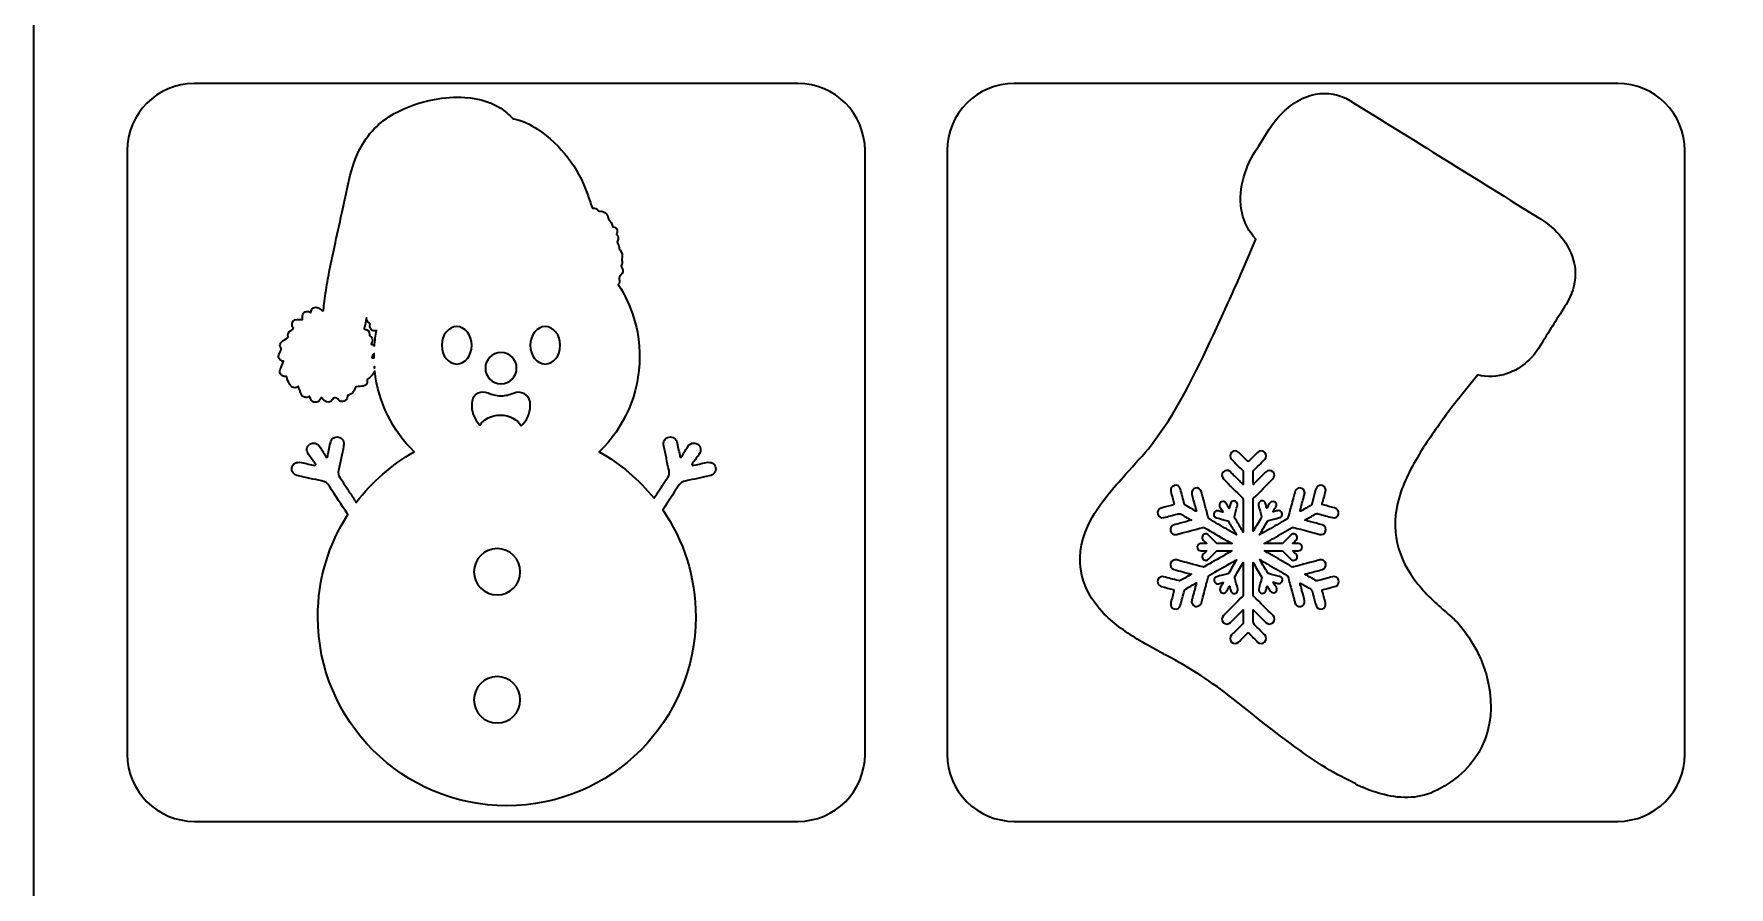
# Model space of a CAD drawing. Extents: x 28 to 2005, y -1071 to -24.
# Drawn here: x 28 to 538, y -814 to -557 of the extents above; entities that cross this region are included whole.
import ezdxf

# ---------------------------------------------------------------- set-up
doc = ezdxf.new("R2010")
doc.units = 0
doc.header["$MEASUREMENT"] = 0
doc.layers.add('Layer 1', color=7, linetype='Continuous', lineweight=0)

msp = doc.modelspace()

# ---------------------------------------------------------------- linework, layer by layer
at = {"layer": 'Layer 1', "color": 240, "lineweight": 35, "true_color": 0xed2224}
for points, knots in [([(748.75, -24.22), (748.75, -24.22), (79.21, -24.22), (79.21, -24.22), (50.86, -24.22), (27.87, -47.21), (27.87, -75.56), (27.87, -75.56), (27.87, -1046.07), (27.87, -1046.07), (27.87, -1059.71), (38.94, -1070.78), (52.58, -1070.78), (52.58, -1070.78), (775.38, -1070.78), (775.38, -1070.78), (789.03, -1070.78), (800.09, -1059.71), (800.09, -1046.07), (800.09, -1046.07), (800.09, -75.56), (800.09, -75.56), (800.09, -47.21), (777.1, -24.22), (748.75, -24.22)], [0, 0, 0, 0, 1, 1, 1, 2, 2, 2, 3, 3, 3, 4, 4, 4, 5, 5, 5, 6, 6, 6, 7, 7, 7, 8, 8, 8, 8]), ([(278.17, -773.85), (278.17, -785.02), (269.12, -794.07), (257.95, -794.07), (257.95, -794.07), (76.21, -794.07), (76.21, -794.07), (65.04, -794.07), (55.99, -785.02), (55.99, -773.85), (55.99, -773.85), (55.99, -592.11), (55.99, -592.11), (55.99, -580.94), (65.04, -571.89), (76.21, -571.89), (76.21, -571.89), (257.95, -571.89), (257.95, -571.89), (269.12, -571.89), (278.17, -580.94), (278.17, -592.11), (278.17, -592.11), (278.17, -773.85), (278.17, -773.85)], [0, 0, 0, 0, 1, 1, 1, 2, 2, 2, 3, 3, 3, 4, 4, 4, 5, 5, 5, 6, 6, 6, 7, 7, 7, 8, 8, 8, 8]), ([(233.18, -687.56), (232.94, -686.3), (231.86, -685.72), (230.33, -686.03), (228.97, -686.32), (227.61, -686.6), (226.25, -686.89), (226.16, -686.79), (226.07, -686.7), (225.98, -686.6), (226.71, -685.59), (227.47, -684.6), (228.16, -683.57), (228.97, -682.36), (228.79, -681.2), (227.77, -680.51), (226.71, -679.81), (225.54, -680.11), (224.72, -681.35), (224.04, -682.37), (223.42, -683.43), (222.78, -684.47), (222.68, -684.44), (222.58, -684.42), (222.48, -684.39), (222.19, -682.99), (221.91, -681.59), (221.6, -680.2), (221.29, -678.79), (220.36, -678.1), (219.14, -678.34), (217.87, -678.6), (217.29, -679.61), (217.59, -681.08), (218.09, -683.52), (218.58, -685.97), (219.14, -688.4), (219.32, -689.19), (219.24, -689.81), (218.77, -690.49), (217.71, -692), (216.73, -693.56), (215.72, -695.11), (215.36, -695.66), (214.99, -696.22), (214.63, -696.78), (210.08, -691.13), (204.49, -686.38), (198.13, -682.81), (205.62, -675.54), (210.28, -665.37), (210.28, -654.11), (210.28, -646.1), (207.92, -638.64), (203.87, -632.39), (204.22, -632.01), (204.34, -631.45), (204.16, -630.81), (204.08, -630.5), (204.33, -629.75), (204.58, -629.56), (205.31, -628.99), (205.46, -628.15), (204.96, -627.38), (204.73, -627.02), (204.7, -626.69), (204.89, -626.31), (205.07, -625.96), (205.09, -625.57), (204.94, -625.2), (204.88, -625.03), (204.9, -624.88), (204.95, -624.73), (205.23, -623.67), (205, -622.73), (204.29, -621.9), (204.2, -621.79), (204.13, -621.71), (204.14, -621.56), (204.18, -620.97), (203.99, -620.46), (203.65, -619.99), (203.48, -619.76), (203.49, -619.57), (203.63, -619.32), (203.84, -618.96), (203.96, -618.56), (203.78, -618.14), (203.76, -617.9), (203.67, -617.67), (203.48, -617.53), (203.29, -617.38), (203.34, -617.24), (203.41, -617.08), (203.52, -616.83), (203.59, -616.57), (203.5, -616.29), (203.55, -615.91), (203.4, -615.62), (203.1, -615.4), (202.91, -615.16), (202.65, -615.08), (202.37, -615.03), (202.26, -615.01), (202.12, -615.02), (202.08, -614.83), (201.94, -614.08), (201.56, -613.44), (201.03, -612.89), (200.94, -612.8), (200.9, -612.71), (200.88, -612.59), (200.64, -611), (199.76, -610.25), (198.17, -610.28), (197.99, -610.29), (197.89, -610.26), (197.78, -610.1), (197.41, -609.58), (196.92, -609.3), (196.27, -609.44), (196.04, -609.49), (196.04, -609.36), (195.99, -609.22), (195.53, -607.89), (195.05, -606.57), (194.59, -605.24), (191.71, -597.05), (186.71, -590.49), (179.51, -585.62), (177.34, -584.15), (174.99, -583.03), (172.39, -582.5), (172.16, -582.46), (171.97, -582.35), (171.8, -582.16), (171.2, -581.48), (170.53, -580.85), (169.81, -580.29), (166.25, -577.53), (162.11, -576.4), (157.7, -576.08), (154.6, -575.86), (151.53, -576.11), (148.48, -576.68), (144.24, -577.48), (140.2, -578.88), (136.41, -580.96), (131.8, -583.48), (128.31, -587.08), (125.96, -591.78), (124.31, -595.08), (123.27, -598.58), (122.48, -602.16), (121.93, -604.64), (121.45, -607.15), (120.91, -609.63), (120.18, -613.03), (119.42, -616.41), (118.67, -619.8), (117.86, -623.46), (117.08, -627.13), (116.42, -630.82), (116.03, -633.03), (115.67, -635.25), (115.4, -637.47), (115.29, -638.36), (115.17, -639.25), (115.08, -640.14), (115.04, -640.46), (114.94, -640.42), (114.73, -640.28), (114.31, -639.99), (113.89, -639.69), (113.45, -639.43), (112.56, -638.93), (111.44, -639.53), (111.34, -640.54), (111.33, -640.65), (111.33, -640.75), (111.32, -640.89), (111.2, -640.83), (111.12, -640.79), (111.04, -640.75), (109.99, -640.17), (108.99, -640.63), (108.73, -641.8), (108.66, -642.11), (108.75, -642.39), (108.78, -642.68), (108.8, -642.89), (108.76, -643), (108.51, -642.98), (108.07, -642.94), (107.62, -642.95), (107.18, -642.94), (106.09, -642.91), (105.37, -643.88), (105.65, -644.93), (105.73, -645.22), (106.16, -645.39), (105.96, -645.7), (105.79, -645.93), (105.47, -646.07), (105.22, -646.25), (105.19, -646.27), (105.15, -646.3), (105.12, -646.33), (104.54, -646.8), (104.2, -647.37), (104.4, -648.13), (104.45, -648.33), (104.31, -648.36), (104.22, -648.43), (103.67, -648.85), (103.11, -649.26), (102.56, -649.68), (102.04, -650.08), (101.76, -650.7), (102.09, -651.22), (102.52, -651.89), (102.26, -652.34), (101.91, -652.85), (101.86, -652.93), (101.83, -653.01), (101.79, -653.09), (101.21, -654.33), (101.68, -655.26), (103.04, -655.49), (102.71, -656.34), (102.38, -657.19), (102.06, -658.03), (101.64, -659.17), (102.53, -660.27), (103.72, -660.07), (103.91, -660.03), (103.97, -660.03), (104.02, -660.26), (104.18, -661.06), (104.49, -661.8), (104.91, -662.5), (105.21, -662.98), (105.6, -663.34), (106.17, -663.46), (106.66, -663.56), (107.08, -663.36), (107.46, -663.03), (107.79, -663.87), (108.11, -664.69), (108.44, -665.5), (108.68, -666.11), (109.14, -666.4), (109.8, -666.41), (110.21, -666.42), (110.56, -666.29), (110.89, -666.05), (111.04, -666.35), (111.18, -666.62), (111.3, -666.91), (111.53, -667.5), (111.97, -667.85), (112.6, -667.87), (113.2, -667.89), (113.71, -667.64), (114.03, -667.09), (114.16, -666.87), (114.31, -666.66), (114.46, -666.43), (114.77, -666.76), (115.04, -667.06), (115.33, -667.36), (116.09, -668.17), (117.28, -668), (117.78, -667.01), (118.06, -666.45), (118.62, -666.31), (119.15, -666.66), (119.33, -666.78), (119.46, -666.93), (119.58, -667.1), (119.99, -667.61), (120.65, -667.79), (121.29, -667.58), (121.93, -667.35), (122.31, -666.86), (122.28, -666.18), (122.27, -665.86), (122.39, -665.77), (122.67, -665.69), (123.72, -665.36), (124.39, -664.65), (124.6, -663.56), (124.65, -663.31), (124.74, -663.23), (124.99, -663.21), (125.66, -663.16), (126.34, -663.09), (127, -662.99), (127.88, -662.85), (128.36, -662.17), (128.19, -661.3), (128.14, -661.06), (128.23, -661), (128.38, -660.9), (129.15, -660.41), (129.78, -659.78), (130.28, -659.02), (130.4, -658.85), (130.49, -658.66), (130.53, -658.48), (131.57, -667.99), (135.94, -676.49), (142.44, -682.81), (135.62, -686.64), (129.67, -691.84), (124.96, -698.04), (124.31, -697.06), (123.67, -696.09), (123.03, -695.11), (122.02, -693.56), (121.05, -692), (119.99, -690.49), (119.52, -689.81), (119.44, -689.19), (119.62, -688.4), (120.18, -685.97), (120.66, -683.52), (121.16, -681.08), (121.46, -679.61), (120.88, -678.6), (119.61, -678.34), (118.4, -678.1), (117.46, -678.79), (117.15, -680.2), (116.85, -681.59), (116.57, -682.99), (116.27, -684.39), (116.17, -684.42), (116.08, -684.44), (115.98, -684.47), (115.33, -683.43), (114.71, -682.37), (114.04, -681.35), (113.22, -680.11), (112.04, -679.81), (110.99, -680.51), (109.97, -681.2), (109.79, -682.36), (110.59, -683.57), (111.28, -684.6), (112.04, -685.59), (112.77, -686.6), (112.68, -686.7), (112.59, -686.79), (112.5, -686.89), (111.14, -686.6), (109.79, -686.32), (108.43, -686.03), (106.9, -685.72), (105.81, -686.3), (105.58, -687.56), (105.34, -688.78), (106.09, -689.74), (107.55, -690.05), (109.86, -690.55), (112.15, -691.08), (114.48, -691.48), (115.59, -691.67), (116.26, -692.19), (116.86, -693.12), (118.69, -695.98), (120.55, -698.83), (122.41, -701.68), (116.69, -710.55), (113.38, -721.11), (113.38, -732.45), (113.38, -763.88), (138.86, -789.36), (170.29, -789.36), (201.72, -789.36), (227.2, -763.88), (227.2, -732.45), (227.2, -720.52), (223.53, -709.45), (217.25, -700.3), (218.81, -697.91), (220.36, -695.52), (221.9, -693.12), (222.5, -692.19), (223.17, -691.67), (224.28, -691.48), (226.6, -691.08), (228.9, -690.55), (231.2, -690.05), (232.66, -689.74), (233.41, -688.78), (233.18, -687.56)], [0, 0, 0, 0, 1, 1, 1, 2, 2, 2, 3, 3, 3, 4, 4, 4, 5, 5, 5, 6, 6, 6, 7, 7, 7, 8, 8, 8, 9, 9, 9, 10, 10, 10, 11, 11, 11, 12, 12, 12, 13, 13, 13, 14, 14, 14, 15, 15, 15, 16, 16, 16, 17, 17, 17, 18, 18, 18, 19, 19, 19, 20, 20, 20, 21, 21, 21, 22, 22, 22, 23, 23, 23, 24, 24, 24, 25, 25, 25, 26, 26, 26, 27, 27, 27, 28, 28, 28, 29, 29, 29, 30, 30, 30, 31, 31, 31, 32, 32, 32, 33, 33, 33, 34, 34, 34, 35, 35, 35, 36, 36, 36, 37, 37, 37, 38, 38, 38, 39, 39, 39, 40, 40, 40, 41, 41, 41, 42, 42, 42, 43, 43, 43, 44, 44, 44, 45, 45, 45, 46, 46, 46, 47, 47, 47, 48, 48, 48, 49, 49, 49, 50, 50, 50, 51, 51, 51, 52, 52, 52, 53, 53, 53, 54, 54, 54, 55, 55, 55, 56, 56, 56, 57, 57, 57, 58, 58, 58, 59, 59, 59, 60, 60, 60, 61, 61, 61, 62, 62, 62, 63, 63, 63, 64, 64, 64, 65, 65, 65, 66, 66, 66, 67, 67, 67, 68, 68, 68, 69, 69, 69, 70, 70, 70, 71, 71, 71, 72, 72, 72, 73, 73, 73, 74, 74, 74, 75, 75, 75, 76, 76, 76, 77, 77, 77, 78, 78, 78, 79, 79, 79, 80, 80, 80, 81, 81, 81, 82, 82, 82, 83, 83, 83, 84, 84, 84, 85, 85, 85, 86, 86, 86, 87, 87, 87, 88, 88, 88, 89, 89, 89, 90, 90, 90, 91, 91, 91, 92, 92, 92, 93, 93, 93, 94, 94, 94, 95, 95, 95, 96, 96, 96, 97, 97, 97, 98, 98, 98, 99, 99, 99, 100, 100, 100, 101, 101, 101, 102, 102, 102, 103, 103, 103, 104, 104, 104, 105, 105, 105, 106, 106, 106, 107, 107, 107, 108, 108, 108, 109, 109, 109, 110, 110, 110, 111, 111, 111, 112, 112, 112, 113, 113, 113, 114, 114, 114, 115, 115, 115, 116, 116, 116, 117, 117, 117, 118, 118, 118, 119, 119, 119, 120, 120, 120, 121, 121, 121, 122, 122, 122, 123, 123, 123, 124, 124, 124, 125, 125, 125, 126, 126, 126, 127, 127, 127, 128, 128, 128, 129, 129, 129, 130, 130, 130, 131, 131, 131, 132, 132, 132, 132]), ([(525.07, -773.85), (525.07, -785.02), (516.02, -794.07), (504.85, -794.07), (504.85, -794.07), (323.11, -794.07), (323.11, -794.07), (311.94, -794.07), (302.89, -785.02), (302.89, -773.85), (302.89, -773.85), (302.89, -592.11), (302.89, -592.11), (302.89, -580.94), (311.94, -571.89), (323.11, -571.89), (323.11, -571.89), (504.85, -571.89), (504.85, -571.89), (516.02, -571.89), (525.07, -580.94), (525.07, -592.11), (525.07, -592.11), (525.07, -773.85), (525.07, -773.85)], [0, 0, 0, 0, 1, 1, 1, 2, 2, 2, 3, 3, 3, 4, 4, 4, 5, 5, 5, 6, 6, 6, 7, 7, 7, 8, 8, 8, 8]), ([(491.77, -626.12), (490.35, -620.02), (486.51, -615.74), (481.36, -612.53), (462.3, -600.65), (443.22, -588.81), (424.13, -576.98), (420.98, -575.02), (417.5, -574.45), (413.85, -575.13), (409.28, -575.97), (405.78, -578.63), (402.7, -581.95), (399.88, -584.99), (398.09, -588.73), (395.8, -592.14), (393.93, -594.92), (392.78, -597.98), (391.97, -601.17), (390.24, -607.97), (391.7, -614.14), (395.86, -618.77), (395.86, -618.77), (393.77, -623.76), (393.77, -623.76), (391.61, -628.69), (389.45, -633.74), (387.15, -638.72), (381.7, -650.51), (376.46, -662.42), (369.56, -673.47), (369.56, -673.47), (364.45, -680.73), (364.45, -680.73), (361.98, -683.73), (359.34, -686.58), (356.74, -689.47), (352.85, -693.8), (348.99, -698.15), (346.18, -703.3), (340.76, -713.26), (342.24, -723.58), (350.23, -731.64), (353.38, -734.82), (357.04, -737.32), (360.85, -739.62), (360.96, -739.69), (361.05, -739.75), (361.15, -739.81), (361.15, -739.81), (361.15, -739.81), (361.15, -739.81), (361.15, -739.81), (361.17, -739.81), (361.17, -739.81), (361.97, -740.3), (362.6, -740.67), (363.11, -740.9), (363.11, -740.9), (367.24, -743.2), (367.24, -743.2), (367.81, -743.51), (368.28, -743.78), (368.77, -744.03), (376.01, -747.75), (382.75, -752.23), (389.14, -757.27), (396.68, -763.21), (404.12, -769.28), (412.04, -774.72), (415.2, -776.89), (418.43, -778.96), (421.89, -780.71), (421.89, -780.71), (421.95, -780.75), (421.95, -780.75), (421.95, -780.75), (425.94, -782.78), (425.94, -782.78), (426.07, -782.96), (426.27, -783.11), (426.59, -783.25), (427.03, -783.43), (427.46, -783.6), (427.89, -783.78), (427.89, -783.78), (427.93, -783.8), (427.93, -783.8), (430.07, -784.66), (432.23, -785.48), (434.49, -786.02), (439.96, -787.34), (445.33, -787.32), (450.49, -784.65), (463.22, -778.09), (468.84, -766.36), (465.87, -752.32), (465.37, -749.95), (464.65, -747.68), (463.71, -745.46), (463.67, -745.37), (463.65, -745.27), (463.6, -745.18), (463.56, -745.11), (463.53, -745.04), (463.5, -744.97), (462.87, -743.55), (462.14, -742.16), (461.32, -740.8), (459.49, -737.65), (457.78, -735.52), (456.58, -734.23), (456.59, -734.23), (456.61, -734.22), (456.62, -734.21), (456.44, -734.04), (456.27, -733.89), (456.1, -733.74), (455.32, -732.95), (454.85, -732.58), (454.85, -732.58), (454.16, -731.96), (453.5, -731.35), (452.81, -730.77), (449.45, -727.93), (446.31, -724.87), (443.68, -721.32), (437.66, -713.22), (436.26, -704.42), (439.56, -694.87), (441.23, -690.08), (443.68, -685.69), (446.41, -681.43), (449.06, -677.29), (451.95, -673.31), (454.87, -669.37), (454.87, -669.37), (462.7, -659.64), (462.7, -659.64), (465.53, -660.32), (468.47, -660.31), (471.57, -659.24), (476.25, -657.63), (479.56, -654.26), (482, -650.12), (484.34, -646.15), (486.89, -642.31), (489.3, -638.4), (491.03, -635.59), (492.06, -632.56), (492.06, -629.23), (492.03, -628.18), (492.01, -627.15), (491.77, -626.12)], [0, 0, 0, 0, 1, 1, 1, 2, 2, 2, 3, 3, 3, 4, 4, 4, 5, 5, 5, 6, 6, 6, 7, 7, 7, 8, 8, 8, 9, 9, 9, 10, 10, 10, 11, 11, 11, 12, 12, 12, 13, 13, 13, 14, 14, 14, 15, 15, 15, 16, 16, 16, 17, 17, 17, 18, 18, 18, 19, 19, 19, 20, 20, 20, 21, 21, 21, 22, 22, 22, 23, 23, 23, 24, 24, 24, 25, 25, 25, 26, 26, 26, 27, 27, 27, 28, 28, 28, 29, 29, 29, 30, 30, 30, 31, 31, 31, 32, 32, 32, 33, 33, 33, 34, 34, 34, 35, 35, 35, 36, 36, 36, 37, 37, 37, 38, 38, 38, 39, 39, 39, 40, 40, 40, 41, 41, 41, 42, 42, 42, 43, 43, 43, 44, 44, 44, 45, 45, 45, 46, 46, 46, 47, 47, 47, 48, 48, 48, 49, 49, 49, 50, 50, 50, 51, 51, 51, 51]), ([(130.42, -650.93), (130.2, -650.72), (129.89, -650.55), (129.46, -650.42), (129.55, -650.16), (129.64, -649.9), (129.72, -649.63), (129.94, -648.87), (129.77, -648.38), (129.1, -647.93), (128.96, -647.83), (128.92, -647.74), (128.93, -647.58), (128.94, -646.52), (128.52, -646), (127.5, -645.81), (127.36, -645.79), (127.32, -645.75), (127.35, -645.63), (127.59, -644.57), (127.83, -643.51), (128.06, -642.45), (128.04, -643.07), (128.22, -643.6), (128.77, -643.88), (129.14, -644.07), (129.13, -644.27), (129.06, -644.59), (128.91, -645.28), (129.24, -645.94), (129.87, -646.23), (130.27, -646.41), (130.67, -646.38), (131.07, -646.23), (130.77, -647.77), (130.55, -649.34), (130.42, -650.93)], [0, 0, 0, 0, 1, 1, 1, 2, 2, 2, 3, 3, 3, 4, 4, 4, 5, 5, 5, 6, 6, 6, 7, 7, 7, 8, 8, 8, 9, 9, 9, 10, 10, 10, 11, 11, 11, 12, 12, 12, 12]), ([(155.21, -656.36), (152.72, -656.36), (150.7, -653.84), (150.7, -650.72), (150.7, -647.61), (152.72, -645.08), (155.21, -645.08), (157.71, -645.08), (159.73, -647.61), (159.73, -650.72), (159.73, -653.84), (157.71, -656.36), (155.21, -656.36)], [0, 0, 0, 0, 1, 1, 1, 2, 2, 2, 3, 3, 3, 4, 4, 4, 4]), ([(181.87, -656.36), (179.38, -656.36), (177.36, -653.84), (177.36, -650.72), (177.36, -647.61), (179.38, -645.08), (181.87, -645.08), (184.37, -645.08), (186.39, -647.61), (186.39, -650.72), (186.39, -653.84), (184.37, -656.36), (181.87, -656.36)], [0, 0, 0, 0, 1, 1, 1, 2, 2, 2, 3, 3, 3, 4, 4, 4, 4]), ([(130.3, -654.58), (130.17, -654.51), (130.03, -654.46), (129.87, -654.45), (129.62, -654.42), (129.64, -654.31), (129.74, -654.13), (129.94, -653.8), (130.12, -653.47), (130.31, -653.14), (130.3, -653.46), (130.3, -653.78), (130.3, -654.11), (130.3, -654.26), (130.3, -654.42), (130.3, -654.58)], [0, 0, 0, 0, 1, 1, 1, 2, 2, 2, 3, 3, 3, 4, 4, 4, 5, 5, 5, 5]), ([(168.54, -652.87), (171.15, -652.87), (173.26, -654.99), (173.26, -657.59), (173.26, -660.2), (171.15, -662.31), (168.54, -662.31), (165.94, -662.31), (163.83, -660.2), (163.83, -657.59), (163.83, -654.99), (165.94, -652.87), (168.54, -652.87)], [0, 0, 0, 0, 1, 1, 1, 2, 2, 2, 3, 3, 3, 4, 4, 4, 4]), ([(130.44, -657.57), (130.34, -657.38), (130.34, -657.25), (130.41, -657.12), (130.42, -657.28), (130.44, -657.44), (130.45, -657.6), (130.44, -657.59), (130.44, -657.58), (130.44, -657.57)], [0, 0, 0, 0, 1, 1, 1, 2, 2, 2, 3, 3, 3, 3]), ([(174.6, -674.98), (173.59, -673.08), (171.16, -671.74), (168.34, -671.74), (165.63, -671.74), (163.3, -672.97), (162.21, -674.74), (160.93, -673.48), (160.05, -671.83), (159.8, -670), (159.69, -669.15), (159.7, -668.31), (159.84, -667.51), (160.2, -665.39), (162.65, -664.2), (164.67, -665.15), (165.84, -665.69), (167.16, -666), (168.54, -666), (169.9, -666), (171.18, -665.71), (172.33, -665.19), (174.46, -664.22), (176.97, -665.51), (177.28, -667.75), (177.34, -668.11), (177.36, -668.49), (177.36, -668.87), (177.36, -671.28), (176.3, -673.45), (174.6, -674.98)], [0, 0, 0, 0, 1, 1, 1, 2, 2, 2, 3, 3, 3, 4, 4, 4, 5, 5, 5, 6, 6, 6, 7, 7, 7, 8, 8, 8, 9, 9, 9, 10, 10, 10, 10]), ([(420.77, -722.31), (420.59, -722.9), (420.15, -723.2), (419.58, -723.36), (418.45, -723.64), (417.32, -723.96), (416.19, -724.24), (415.89, -724.31), (415.79, -724.4), (415.89, -724.73), (416.22, -725.91), (416.53, -727.08), (416.84, -728.27), (417.06, -729.08), (416.63, -729.87), (415.83, -730.1), (415.03, -730.33), (414.24, -729.93), (413.99, -729.11), (413.67, -728.05), (413.39, -726.97), (413.12, -725.91), (413.03, -725.61), (412.93, -725.33), (412.89, -725.03), (412.84, -724.44), (412.5, -724.11), (411.99, -723.86), (411.68, -723.72), (411.39, -723.53), (411.09, -723.36), (410.82, -723.2), (410.56, -723.05), (410.29, -722.9), (409.92, -722.7), (409.54, -722.5), (409.18, -722.31), (409.2, -722.47), (409.24, -722.64), (409.26, -722.81), (409.34, -722.95), (409.4, -723.1), (409.39, -723.27), (409.51, -723.73), (409.72, -724.19), (409.76, -724.68), (410.09, -725.68), (410.37, -726.69), (410.57, -727.71), (410.72, -728.48), (410.12, -729.19), (409.32, -729.34), (408.57, -729.48), (407.85, -729), (407.65, -728.25), (407.56, -727.91), (407.48, -727.56), (407.38, -727.22), (407.37, -727.21), (407.37, -727.21), (407.37, -727.19), (407.31, -726.98), (407.24, -726.75), (407.18, -726.54), (407.06, -726.02), (406.92, -725.5), (406.79, -724.98), (406.69, -724.87), (406.7, -724.73), (406.67, -724.61), (406.29, -723.15), (405.9, -721.72), (405.51, -720.28), (405.48, -720.12), (405.37, -720.06), (405.25, -720), (403.47, -718.97), (401.69, -717.95), (399.92, -716.92), (399.47, -716.66), (399.02, -716.4), (398.57, -716.13), (398.57, -716.13), (398.54, -716.11), (398.54, -716.11), (398.54, -716.11), (397.82, -715.7), (397.82, -715.7), (397.82, -715.7), (397.8, -715.7), (397.8, -715.7), (397.8, -715.7), (397.03, -715.26), (397.03, -715.26), (397.08, -715.32), (397.12, -715.39), (397.16, -715.45), (397.91, -716.73), (398.67, -717.99), (399.42, -719.25), (399.49, -719.39), (399.6, -719.45), (399.73, -719.48), (400.83, -719.75), (401.94, -720.03), (403.04, -720.31), (403.37, -720.4), (403.62, -720.56), (403.77, -720.86), (403.99, -721.27), (403.96, -721.69), (403.66, -722.05), (403.37, -722.41), (402.98, -722.53), (402.54, -722.42), (402.1, -722.31), (401.69, -722.2), (401.26, -722.09), (401.22, -722.08), (401.18, -722.05), (401.12, -722.09), (401.12, -722.09), (401.21, -722.25), (401.21, -722.25), (401.49, -722.72), (401.78, -723.2), (402.07, -723.67), (402.21, -723.91), (402.24, -724.17), (402.18, -724.44), (401.96, -725.49), (400.58, -725.46), (400.11, -724.61), (399.87, -724.19), (399.6, -723.78), (399.35, -723.36), (399.33, -723.32), (399.32, -723.25), (399.24, -723.23), (399.23, -723.29), (399.21, -723.34), (399.21, -723.39), (399.09, -723.81), (399, -724.22), (398.88, -724.63), (398.77, -725.03), (398.49, -725.3), (398.09, -725.4), (397.69, -725.5), (397.33, -725.39), (397.04, -725.08), (396.77, -724.78), (396.71, -724.43), (396.8, -724.03), (397.08, -722.92), (397.36, -721.83), (397.63, -720.72), (397.66, -720.61), (397.66, -720.5), (397.6, -720.4), (396.8, -719.09), (396.02, -717.76), (395.22, -716.44), (395.16, -716.34), (395.11, -716.25), (395.05, -716.14), (395.05, -716.14), (395.05, -718.78), (395.05, -718.78), (395.05, -721.12), (395.05, -723.47), (395.04, -725.82), (395.04, -726.05), (395.11, -726.19), (395.27, -726.36), (397.21, -728.28), (399.13, -730.2), (401.06, -732.13), (401.59, -732.67), (401.57, -733.67), (401.04, -734.19), (400.39, -734.8), (399.49, -734.8), (398.85, -734.16), (397.63, -732.95), (396.43, -731.72), (395.2, -730.52), (395.18, -730.47), (395.13, -730.45), (395.05, -730.38), (395.05, -731.36), (395.13, -732.27), (395.02, -733.18), (394.92, -734.13), (395.27, -734.79), (395.97, -735.41), (396.87, -736.21), (397.69, -737.09), (398.54, -737.94), (399.13, -738.54), (399.15, -739.46), (398.58, -740.04), (397.98, -740.67), (397.02, -740.68), (396.4, -740.06), (395.52, -739.2), (394.66, -738.33), (393.81, -737.45), (393.61, -737.24), (393.49, -737.24), (393.3, -737.46), (392.44, -738.34), (391.56, -739.21), (390.68, -740.09), (390.08, -740.68), (389.14, -740.65), (388.55, -740.06), (387.97, -739.49), (387.97, -738.54), (388.57, -737.95), (389.67, -736.84), (390.78, -735.73), (391.91, -734.63), (392.03, -734.5), (392.07, -734.38), (392.07, -734.21), (392.07, -734.21), (392.07, -730.36), (392.07, -730.36), (391.61, -730.8), (391.21, -731.21), (390.8, -731.61), (389.94, -732.47), (389.1, -733.33), (388.24, -734.18), (387.6, -734.8), (386.69, -734.79), (386.08, -734.19), (385.49, -733.6), (385.53, -732.67), (386.17, -732.04), (388.08, -730.13), (389.99, -728.2), (391.91, -726.28), (391.99, -726.19), (392.07, -726.12), (392.07, -725.98), (392.07, -725.98), (392.07, -717.18), (392.07, -717.18), (392.07, -717.17), (392.07, -717.17), (392.07, -717.15), (392.07, -717.15), (392.07, -716.16), (392.07, -716.16), (392.03, -716.22), (392, -716.28), (391.97, -716.34), (391.17, -717.69), (390.39, -719.05), (389.59, -720.39), (389.52, -720.51), (389.5, -720.63), (389.55, -720.77), (389.83, -721.88), (390.13, -722.97), (390.41, -724.08), (390.49, -724.39), (390.47, -724.71), (390.29, -724.97), (390.02, -725.36), (389.64, -725.54), (389.19, -725.45), (388.74, -725.36), (388.44, -725.08), (388.32, -724.63), (388.22, -724.22), (388.11, -723.8), (387.99, -723.38), (387.97, -723.33), (387.99, -723.28), (387.93, -723.25), (387.93, -723.25), (387.84, -723.39), (387.84, -723.39), (387.56, -723.87), (387.27, -724.35), (387, -724.83), (386.86, -725.07), (386.64, -725.22), (386.37, -725.31), (385.35, -725.61), (384.71, -724.39), (385.22, -723.57), (385.49, -723.16), (385.73, -722.74), (385.97, -722.32), (386, -722.27), (386.05, -722.23), (386.03, -722.14), (385.97, -722.16), (385.92, -722.17), (385.86, -722.18), (385.45, -722.3), (385.03, -722.41), (384.63, -722.5), (384.22, -722.6), (383.86, -722.5), (383.57, -722.18), (383.28, -721.88), (383.2, -721.51), (383.34, -721.12), (383.47, -720.73), (383.75, -720.5), (384.14, -720.4), (385.25, -720.11), (386.35, -719.82), (387.46, -719.53), (387.58, -719.5), (387.65, -719.45), (387.72, -719.34), (388.48, -718.01), (389.25, -716.7), (390.03, -715.37), (390.03, -715.36), (390.05, -715.34), (390.06, -715.31), (390.06, -715.31), (389.9, -715.42), (389.9, -715.42), (389.9, -715.42), (389.88, -715.42), (389.88, -715.42), (389.88, -715.42), (387.99, -716.45), (387.99, -716.45), (386.02, -717.58), (384.05, -718.72), (382.08, -719.86), (381.8, -720.01), (381.59, -720.19), (381.53, -720.54), (381.42, -721.06), (381.26, -721.56), (381.12, -722.06), (381.12, -722.06), (380.93, -722.69), (380.93, -722.69), (380.87, -723.11), (380.73, -723.52), (380.62, -723.94), (380.36, -724.82), (380.17, -725.74), (379.87, -726.61), (379.75, -727.16), (379.61, -727.71), (379.48, -728.24), (379.42, -728.47), (379.31, -728.67), (379.14, -728.85), (379.06, -728.96), (378.98, -729.05), (378.82, -729.06), (378.41, -729.41), (377.79, -729.47), (377.28, -729.18), (376.76, -728.9), (376.42, -728.2), (376.55, -727.61), (376.6, -727.36), (376.62, -727.08), (376.76, -726.84), (376.87, -726.41), (376.93, -725.97), (377.12, -725.58), (377.2, -725.19), (377.25, -724.8), (377.4, -724.44), (377.47, -724.15), (377.56, -723.86), (377.64, -723.56), (377.73, -723.15), (377.84, -722.75), (377.97, -722.25), (377.36, -722.6), (376.81, -722.9), (376.26, -723.22), (375.73, -723.53), (375.2, -723.86), (374.65, -724.15), (374.47, -724.25), (374.39, -724.39), (374.34, -724.59), (373.95, -726.05), (373.57, -727.53), (373.17, -728.99), (372.93, -729.87), (372.13, -730.33), (371.29, -730.11), (370.48, -729.88), (370.04, -729.08), (370.29, -728.22), (370.59, -727.03), (370.9, -725.84), (371.22, -724.67), (371.31, -724.39), (371.22, -724.31), (370.97, -724.25), (369.81, -723.96), (368.63, -723.66), (367.47, -723.34), (366.26, -723), (365.87, -721.62), (366.74, -720.78), (367.12, -720.41), (367.59, -720.28), (368.1, -720.41), (369.57, -720.79), (371.03, -721.18), (372.5, -721.59), (372.8, -721.67), (373.04, -721.64), (373.32, -721.47), (374.34, -720.86), (375.39, -720.28), (376.48, -719.64), (375.58, -719.4), (374.75, -719.17), (373.9, -718.95), (373.04, -718.72), (372.15, -718.5), (371.29, -718.25), (370.37, -717.98), (369.93, -717.17), (370.2, -716.34), (370.45, -715.55), (371.23, -715.15), (372.04, -715.36), (374.65, -716.07), (377.28, -716.76), (379.91, -717.45), (380.06, -717.51), (380.17, -717.51), (380.33, -717.42), (382.41, -716.22), (384.5, -715.02), (386.58, -713.82), (386.58, -713.82), (387.83, -713.08), (387.83, -713.08), (387.83, -713.08), (388.66, -712.59), (388.66, -712.59), (388.66, -712.59), (387.78, -712.59), (387.78, -712.59), (386.63, -712.59), (385.47, -712.59), (384.3, -712.59), (384.17, -712.59), (384.1, -712.64), (384.01, -712.71), (383.2, -713.53), (382.39, -714.33), (381.59, -715.14), (381.3, -715.42), (380.95, -715.55), (380.56, -715.46), (380.15, -715.37), (379.87, -715.12), (379.76, -714.73), (379.63, -714.33), (379.72, -713.96), (380.01, -713.66), (380.31, -713.34), (380.62, -713.05), (380.92, -712.75), (380.95, -712.71), (381, -712.67), (381.03, -712.62), (380.97, -712.57), (380.91, -712.59), (380.86, -712.59), (380.36, -712.59), (379.89, -712.57), (379.39, -712.59), (378.43, -712.64), (377.7, -711.45), (378.48, -710.73), (378.68, -710.54), (378.92, -710.44), (379.2, -710.44), (379.2, -710.44), (381.03, -710.44), (381.03, -710.44), (381.05, -710.36), (381, -710.34), (380.97, -710.31), (380.97, -710.31), (380.05, -709.39), (380.05, -709.39), (379.7, -709.06), (379.62, -708.65), (379.77, -708.23), (379.93, -707.79), (380.28, -707.54), (380.75, -707.52), (381.07, -707.49), (381.35, -707.63), (381.59, -707.87), (382.39, -708.67), (383.19, -709.48), (384, -710.29), (384.1, -710.39), (384.2, -710.44), (384.36, -710.44), (384.36, -710.44), (388.75, -710.44), (388.75, -710.44), (388.75, -710.44), (387.8, -709.9), (387.8, -709.9), (387.8, -709.9), (387.74, -709.87), (387.74, -709.87), (387.72, -709.87), (387.7, -709.86), (387.69, -709.84), (387.56, -709.78), (387.44, -709.7), (387.31, -709.63), (387.31, -709.63), (387.21, -709.58), (387.21, -709.58), (384.89, -708.24), (382.6, -706.92), (380.31, -705.59), (380.16, -705.51), (380.06, -705.53), (379.92, -705.56), (377.56, -706.2), (375.19, -706.84), (372.81, -707.47), (372.5, -707.56), (372.18, -707.66), (371.85, -707.71), (371.07, -707.82), (370.37, -707.34), (370.16, -706.59), (369.97, -705.89), (370.39, -705.09), (371.12, -704.83), (371.76, -704.62), (372.4, -704.48), (373.04, -704.3), (374.17, -704), (375.29, -703.7), (376.48, -703.39), (375.48, -702.8), (374.51, -702.29), (373.59, -701.69), (373.09, -701.37), (372.66, -701.37), (372.15, -701.54), (370.83, -701.91), (369.49, -702.26), (368.18, -702.6), (367.33, -702.81), (366.57, -702.37), (366.34, -701.59), (366.11, -700.74), (366.54, -699.96), (367.4, -699.71), (368.54, -699.39), (369.67, -699.1), (370.79, -698.81), (371.29, -698.68), (371.29, -698.68), (371.17, -698.21), (370.88, -697.08), (370.58, -695.96), (370.28, -694.82), (370.04, -693.91), (370.48, -693.16), (371.37, -692.91), (372.13, -692.69), (372.93, -693.16), (373.15, -694), (373.57, -695.5), (373.98, -697), (374.35, -698.51), (374.4, -698.68), (374.48, -698.77), (374.63, -698.86), (375.34, -699.26), (376.04, -699.66), (376.75, -700.08), (376.89, -700.15), (377.04, -700.2), (377.13, -700.34), (377.32, -700.46), (377.55, -700.5), (377.71, -700.66), (377.76, -700.64), (377.83, -700.71), (377.87, -700.71), (377.9, -700.71), (377.93, -700.71), (377.95, -700.66), (377.86, -700.26), (377.69, -699.88), (377.65, -699.46), (377.6, -699.32), (377.55, -699.18), (377.51, -699.02), (377.2, -697.86), (376.87, -696.7), (376.58, -695.52), (376.36, -694.66), (376.87, -693.88), (377.73, -693.69), (378.51, -693.52), (379.29, -694.04), (379.49, -694.86), (379.64, -695.45), (379.8, -696.04), (379.96, -696.63), (380, -696.79), (380.03, -696.96), (380.09, -697.1), (380.23, -697.62), (380.36, -698.14), (380.5, -698.66), (380.53, -698.78), (380.54, -698.9), (380.56, -699.02), (381, -700.21), (381.21, -701.45), (381.58, -702.66), (381.64, -702.84), (381.72, -702.95), (381.88, -703.04), (383.59, -704.04), (385.31, -705.02), (387.02, -706.01), (387.02, -706.01), (387.27, -706.15), (387.27, -706.15), (387.27, -706.15), (390.05, -707.77), (390.05, -707.77), (389.9, -707.52), (389.75, -707.27), (389.61, -707.01), (389.61, -707.01), (389.59, -707.01), (389.59, -707.01), (388.95, -705.93), (388.3, -704.83), (387.64, -703.73), (387.58, -703.63), (387.5, -703.58), (387.39, -703.54), (386.27, -703.28), (385.17, -702.99), (384.06, -702.71), (383.66, -702.62), (383.38, -702.38), (383.25, -701.99), (383.11, -701.6), (383.19, -701.23), (383.47, -700.93), (383.76, -700.61), (384.11, -700.5), (384.53, -700.6), (384.95, -700.69), (385.35, -700.8), (385.77, -700.9), (385.82, -700.92), (385.87, -700.93), (385.93, -700.94), (385.94, -700.87), (385.89, -700.83), (385.87, -700.78), (385.63, -700.36), (385.38, -699.93), (385.12, -699.53), (384.59, -698.72), (385.22, -697.49), (386.25, -697.77), (386.51, -697.86), (386.73, -698), (386.88, -698.25), (387.16, -698.74), (387.45, -699.2), (387.72, -699.68), (387.72, -699.68), (387.81, -699.83), (387.81, -699.83), (387.88, -699.79), (387.88, -699.74), (387.89, -699.69), (387.99, -699.27), (388.11, -698.86), (388.2, -698.43), (388.32, -697.99), (388.61, -697.7), (389.06, -697.61), (389.52, -697.52), (389.9, -697.7), (390.16, -698.08), (390.35, -698.35), (390.38, -698.66), (390.3, -698.99), (390.02, -700.08), (389.75, -701.18), (389.45, -702.28), (389.43, -702.43), (389.43, -702.54), (389.52, -702.68), (390.15, -703.74), (390.8, -704.81), (391.44, -705.88), (391.64, -706.23), (391.85, -706.59), (392.07, -706.94), (392.07, -706.94), (392.07, -697.24), (392.07, -697.24), (392.08, -697), (392, -696.84), (391.83, -696.66), (389.92, -694.77), (388.02, -692.86), (386.11, -690.94), (385.54, -690.38), (385.52, -689.47), (386.06, -688.87), (386.59, -688.28), (387.51, -688.19), (388.11, -688.76), (389.08, -689.66), (389.99, -690.59), (390.91, -691.51), (391.27, -691.88), (391.64, -692.25), (392.02, -692.63), (392.11, -692.48), (392.07, -692.35), (392.07, -692.22), (392.07, -692.22), (392.07, -688.83), (392.07, -688.83), (392.07, -688.67), (392.05, -688.55), (391.91, -688.41), (390.82, -687.32), (389.73, -686.22), (388.63, -685.14), (387.99, -684.5), (387.95, -683.59), (388.53, -682.97), (389.13, -682.36), (390.06, -682.34), (390.72, -682.99), (391.35, -683.59), (391.97, -684.22), (392.58, -684.84), (392.84, -685.1), (393.1, -685.35), (393.33, -685.61), (393.49, -685.79), (393.58, -685.8), (393.77, -685.61), (394.63, -684.73), (395.52, -683.86), (396.38, -682.99), (397.01, -682.37), (397.94, -682.34), (398.55, -682.95), (399.16, -683.56), (399.13, -684.49), (398.49, -685.14), (397.38, -686.22), (396.27, -687.33), (395.18, -688.43), (395.1, -688.5), (395.05, -688.57), (395.05, -688.69), (395.05, -689.97), (395.05, -691.27), (395.13, -692.63), (395.64, -692.1), (396.15, -691.58), (396.66, -691.05), (397.36, -690.33), (398.08, -689.64), (398.79, -688.92), (399.48, -688.22), (400.37, -688.19), (401.02, -688.83), (401.63, -689.41), (401.59, -690.33), (400.92, -691.02), (399.02, -692.92), (397.12, -694.83), (395.2, -696.74), (395.1, -696.84), (395.05, -696.94), (395.05, -697.09), (395.05, -699.74), (395.05, -702.4), (395.1, -705.09), (395.1, -705.09), (395.1, -706.73), (395.1, -706.73), (395.13, -706.65), (395.19, -706.57), (395.22, -706.5), (395.99, -705.2), (396.75, -703.88), (397.52, -702.58), (397.59, -702.48), (397.59, -702.38), (397.56, -702.28), (397.27, -701.17), (396.98, -700.06), (396.69, -698.96), (396.59, -698.57), (396.65, -698.21), (396.93, -697.91), (397.21, -697.6), (397.56, -697.49), (397.96, -697.58), (398.38, -697.68), (398.65, -697.94), (398.76, -698.35), (398.88, -698.76), (398.99, -699.18), (399.09, -699.58), (399.1, -699.64), (399.13, -699.69), (399.14, -699.74), (399.21, -699.72), (399.23, -699.65), (399.25, -699.62), (399.51, -699.19), (399.76, -698.78), (399.99, -698.35), (400.46, -697.49), (401.84, -697.46), (402.07, -698.51), (402.13, -698.77), (402.1, -699.04), (401.96, -699.27), (401.68, -699.76), (401.4, -700.24), (401.11, -700.71), (401.11, -700.71), (401.04, -700.87), (401.04, -700.87), (401.08, -700.9), (401.13, -700.87), (401.18, -700.85), (401.59, -700.75), (402.02, -700.64), (402.43, -700.52), (402.89, -700.41), (403.27, -700.52), (403.56, -700.88), (403.86, -701.24), (403.9, -701.66), (403.7, -702.08), (403.54, -702.37), (403.29, -702.54), (402.96, -702.62), (401.87, -702.91), (400.77, -703.2), (399.66, -703.48), (399.52, -703.52), (399.43, -703.59), (399.35, -703.72), (398.63, -704.95), (397.93, -706.17), (397.21, -707.4), (397.13, -707.54), (397.04, -707.66), (396.97, -707.8), (396.97, -707.8), (397.72, -707.37), (397.72, -707.37), (397.72, -707.37), (398.94, -706.68), (398.94, -706.68), (398.94, -706.68), (399.09, -706.59), (399.09, -706.59), (399.1, -706.59), (399.1, -706.59), (399.1, -706.59), (400.79, -705.6), (402.49, -704.62), (404.16, -703.65), (404.28, -703.57), (404.4, -703.49), (404.53, -703.46), (405.31, -703.18), (405.68, -702.6), (405.76, -701.8), (405.77, -701.74), (405.81, -701.68), (405.83, -701.62), (405.87, -701.45), (405.92, -701.27), (405.96, -701.08), (406.15, -700.43), (406.32, -699.77), (406.51, -699.1), (406.73, -698.25), (406.96, -697.42), (407.17, -696.57), (407.34, -696.05), (407.38, -695.5), (407.61, -695.01), (407.6, -694.89), (407.64, -694.8), (407.7, -694.71), (407.8, -694.2), (408.15, -693.91), (408.61, -693.76), (409.17, -693.57), (409.7, -693.66), (410.11, -694.07), (410.44, -694.39), (410.59, -694.74), (410.59, -695.13), (410.59, -695.31), (410.56, -695.49), (410.5, -695.68), (410.49, -695.89), (410.39, -696.08), (410.33, -696.28), (410.31, -696.31), (410.31, -696.33), (410.3, -696.36), (410.14, -697.02), (409.98, -697.7), (409.76, -698.35), (409.59, -699.06), (409.43, -699.78), (409.19, -700.49), (409.19, -700.49), (409.18, -700.5), (409.18, -700.51), (409.14, -700.71), (409.2, -700.75), (409.38, -700.65), (410.45, -700.04), (411.51, -699.41), (412.59, -698.8), (412.69, -698.74), (412.71, -698.66), (412.73, -698.55), (412.73, -698.55), (413.87, -694.27), (413.87, -694.27), (414.04, -693.63), (414.33, -693.1), (415.03, -692.91), (416.09, -692.63), (417.14, -693.58), (416.87, -694.66), (416.58, -695.88), (416.25, -697.09), (415.89, -698.3), (415.79, -698.63), (415.89, -698.71), (416.19, -698.78), (417.3, -699.06), (418.41, -699.36), (419.52, -699.65), (420.52, -699.91), (420.98, -700.6), (420.78, -701.52), (420.61, -702.31), (419.77, -702.82), (419, -702.62), (417.53, -702.23), (416.08, -701.84), (414.64, -701.43), (414.31, -701.35), (414.06, -701.38), (413.78, -701.56), (412.76, -702.17), (411.73, -702.75), (410.64, -703.38), (411.28, -703.56), (411.85, -703.71), (412.43, -703.87), (413.57, -704.16), (414.7, -704.45), (415.82, -704.78), (416.88, -705.09), (417.27, -706.07), (416.77, -707.01), (416.48, -707.54), (415.75, -707.85), (415.14, -707.68), (413.2, -707.17), (411.29, -706.65), (409.35, -706.13), (408.62, -705.94), (407.9, -705.76), (407.17, -705.56), (407.03, -705.51), (406.92, -705.53), (406.79, -705.6), (404.91, -706.68), (403.03, -707.77), (401.15, -708.86), (400.76, -709.1), (400.35, -709.32), (399.93, -709.57), (399.93, -709.57), (399.9, -709.58), (399.9, -709.58), (399.83, -709.63), (399.76, -709.67), (399.68, -709.7), (399.67, -709.7), (399.66, -709.7), (399.66, -709.72), (399.66, -709.72), (399.65, -709.72), (399.65, -709.72), (399.65, -709.72), (399.28, -709.92), (399.28, -709.92), (399.28, -709.92), (399.27, -709.92), (399.27, -709.92), (399.27, -709.92), (398.33, -710.44), (398.33, -710.44), (398.33, -710.44), (403.66, -710.44), (403.66, -710.44), (403.81, -710.44), (403.91, -710.39), (404.02, -710.29), (404.82, -709.48), (405.63, -708.67), (406.43, -707.87), (406.67, -707.63), (406.96, -707.49), (407.27, -707.52), (407.74, -707.54), (408.08, -707.79), (408.24, -708.23), (408.4, -708.65), (408.31, -709.06), (407.98, -709.39), (407.66, -709.7), (407.36, -710), (407.06, -710.31), (407.02, -710.34), (406.97, -710.36), (406.98, -710.44), (406.98, -710.44), (408.81, -710.44), (408.81, -710.44), (409.1, -710.44), (409.34, -710.54), (409.54, -710.73), (410.33, -711.45), (409.58, -712.64), (408.62, -712.59), (408.14, -712.57), (407.65, -712.59), (407.15, -712.59), (407.11, -712.59), (407.04, -712.57), (406.99, -712.62), (407.03, -712.67), (407.07, -712.71), (407.11, -712.75), (407.41, -713.05), (407.71, -713.34), (408.01, -713.66), (408.29, -713.96), (408.38, -714.33), (408.27, -714.73), (408.14, -715.12), (407.87, -715.37), (407.46, -715.46), (407.06, -715.55), (406.71, -715.42), (406.43, -715.14), (405.62, -714.33), (404.81, -713.53), (404, -712.71), (403.93, -712.64), (403.84, -712.59), (403.71, -712.59), (402.06, -712.59), (400.4, -712.59), (398.74, -712.59), (398.74, -712.59), (398.44, -712.59), (398.44, -712.59), (398.44, -712.59), (399.25, -713.06), (399.25, -713.06), (399.25, -713.06), (399.91, -713.45), (399.91, -713.45), (399.92, -713.45), (399.92, -713.45), (399.92, -713.45), (400.38, -713.72), (400.83, -713.98), (401.29, -714.25), (403.1, -715.3), (404.92, -716.34), (406.74, -717.39), (406.9, -717.5), (407.04, -717.51), (407.22, -717.45), (409.84, -716.75), (412.48, -716.04), (415.11, -715.35), (415.92, -715.12), (416.69, -715.6), (416.93, -716.45), (417.14, -717.17), (416.7, -717.99), (415.92, -718.22), (414.66, -718.58), (413.37, -718.89), (412.11, -719.25), (411.62, -719.38), (411.16, -719.5), (410.65, -719.64), (411.81, -720.31), (412.93, -720.97), (414.04, -721.62), (414.24, -721.72), (414.42, -721.62), (414.61, -721.59), (416.05, -721.19), (417.48, -720.8), (418.92, -720.42), (420.11, -720.12), (421.1, -721.13), (420.77, -722.31)], [0, 0, 0, 0, 1, 1, 1, 2, 2, 2, 3, 3, 3, 4, 4, 4, 5, 5, 5, 6, 6, 6, 7, 7, 7, 8, 8, 8, 9, 9, 9, 10, 10, 10, 11, 11, 11, 12, 12, 12, 13, 13, 13, 14, 14, 14, 15, 15, 15, 16, 16, 16, 17, 17, 17, 18, 18, 18, 19, 19, 19, 20, 20, 20, 21, 21, 21, 22, 22, 22, 23, 23, 23, 24, 24, 24, 25, 25, 25, 26, 26, 26, 27, 27, 27, 28, 28, 28, 29, 29, 29, 30, 30, 30, 31, 31, 31, 32, 32, 32, 33, 33, 33, 34, 34, 34, 35, 35, 35, 36, 36, 36, 37, 37, 37, 38, 38, 38, 39, 39, 39, 40, 40, 40, 41, 41, 41, 42, 42, 42, 43, 43, 43, 44, 44, 44, 45, 45, 45, 46, 46, 46, 47, 47, 47, 48, 48, 48, 49, 49, 49, 50, 50, 50, 51, 51, 51, 52, 52, 52, 53, 53, 53, 54, 54, 54, 55, 55, 55, 56, 56, 56, 57, 57, 57, 58, 58, 58, 59, 59, 59, 60, 60, 60, 61, 61, 61, 62, 62, 62, 63, 63, 63, 64, 64, 64, 65, 65, 65, 66, 66, 66, 67, 67, 67, 68, 68, 68, 69, 69, 69, 70, 70, 70, 71, 71, 71, 72, 72, 72, 73, 73, 73, 74, 74, 74, 75, 75, 75, 76, 76, 76, 77, 77, 77, 78, 78, 78, 79, 79, 79, 80, 80, 80, 81, 81, 81, 82, 82, 82, 83, 83, 83, 84, 84, 84, 85, 85, 85, 86, 86, 86, 87, 87, 87, 88, 88, 88, 89, 89, 89, 90, 90, 90, 91, 91, 91, 92, 92, 92, 93, 93, 93, 94, 94, 94, 95, 95, 95, 96, 96, 96, 97, 97, 97, 98, 98, 98, 99, 99, 99, 100, 100, 100, 101, 101, 101, 102, 102, 102, 103, 103, 103, 104, 104, 104, 105, 105, 105, 106, 106, 106, 107, 107, 107, 108, 108, 108, 109, 109, 109, 110, 110, 110, 111, 111, 111, 112, 112, 112, 113, 113, 113, 114, 114, 114, 115, 115, 115, 116, 116, 116, 117, 117, 117, 118, 118, 118, 119, 119, 119, 120, 120, 120, 121, 121, 121, 122, 122, 122, 123, 123, 123, 124, 124, 124, 125, 125, 125, 126, 126, 126, 127, 127, 127, 128, 128, 128, 129, 129, 129, 130, 130, 130, 131, 131, 131, 132, 132, 132, 133, 133, 133, 134, 134, 134, 135, 135, 135, 136, 136, 136, 137, 137, 137, 138, 138, 138, 139, 139, 139, 140, 140, 140, 141, 141, 141, 142, 142, 142, 143, 143, 143, 144, 144, 144, 145, 145, 145, 146, 146, 146, 147, 147, 147, 148, 148, 148, 149, 149, 149, 150, 150, 150, 151, 151, 151, 152, 152, 152, 153, 153, 153, 154, 154, 154, 155, 155, 155, 156, 156, 156, 157, 157, 157, 158, 158, 158, 159, 159, 159, 160, 160, 160, 161, 161, 161, 162, 162, 162, 163, 163, 163, 164, 164, 164, 165, 165, 165, 166, 166, 166, 167, 167, 167, 168, 168, 168, 169, 169, 169, 170, 170, 170, 171, 171, 171, 172, 172, 172, 173, 173, 173, 174, 174, 174, 175, 175, 175, 176, 176, 176, 177, 177, 177, 178, 178, 178, 179, 179, 179, 180, 180, 180, 181, 181, 181, 182, 182, 182, 183, 183, 183, 184, 184, 184, 185, 185, 185, 186, 186, 186, 187, 187, 187, 188, 188, 188, 189, 189, 189, 190, 190, 190, 191, 191, 191, 192, 192, 192, 193, 193, 193, 194, 194, 194, 195, 195, 195, 196, 196, 196, 197, 197, 197, 198, 198, 198, 199, 199, 199, 200, 200, 200, 201, 201, 201, 202, 202, 202, 203, 203, 203, 204, 204, 204, 205, 205, 205, 206, 206, 206, 207, 207, 207, 208, 208, 208, 209, 209, 209, 210, 210, 210, 211, 211, 211, 212, 212, 212, 213, 213, 213, 214, 214, 214, 215, 215, 215, 216, 216, 216, 217, 217, 217, 218, 218, 218, 219, 219, 219, 220, 220, 220, 221, 221, 221, 222, 222, 222, 223, 223, 223, 224, 224, 224, 225, 225, 225, 226, 226, 226, 227, 227, 227, 228, 228, 228, 229, 229, 229, 230, 230, 230, 231, 231, 231, 232, 232, 232, 233, 233, 233, 234, 234, 234, 235, 235, 235, 236, 236, 236, 237, 237, 237, 238, 238, 238, 239, 239, 239, 240, 240, 240, 241, 241, 241, 242, 242, 242, 243, 243, 243, 244, 244, 244, 245, 245, 245, 246, 246, 246, 247, 247, 247, 248, 248, 248, 249, 249, 249, 250, 250, 250, 251, 251, 251, 252, 252, 252, 253, 253, 253, 254, 254, 254, 255, 255, 255, 256, 256, 256, 257, 257, 257, 258, 258, 258, 259, 259, 259, 260, 260, 260, 261, 261, 261, 262, 262, 262, 263, 263, 263, 264, 264, 264, 265, 265, 265, 266, 266, 266, 267, 267, 267, 268, 268, 268, 269, 269, 269, 270, 270, 270, 271, 271, 271, 272, 272, 272, 273, 273, 273, 274, 274, 274, 275, 275, 275, 276, 276, 276, 277, 277, 277, 278, 278, 278, 279, 279, 279, 280, 280, 280, 281, 281, 281, 282, 282, 282, 283, 283, 283, 284, 284, 284, 285, 285, 285, 286, 286, 286, 287, 287, 287, 288, 288, 288, 289, 289, 289, 290, 290, 290, 291, 291, 291, 292, 292, 292, 293, 293, 293, 294, 294, 294, 295, 295, 295, 296, 296, 296, 297, 297, 297, 298, 298, 298, 299, 299, 299, 300, 300, 300, 301, 301, 301, 302, 302, 302, 303, 303, 303, 304, 304, 304, 305, 305, 305, 306, 306, 306, 307, 307, 307, 308, 308, 308, 309, 309, 309, 310, 310, 310, 311, 311, 311, 312, 312, 312, 313, 313, 313, 314, 314, 314, 315, 315, 315, 316, 316, 316, 317, 317, 317, 318, 318, 318, 319, 319, 319, 320, 320, 320, 321, 321, 321, 322, 322, 322, 323, 323, 323, 324, 324, 324, 325, 325, 325, 326, 326, 326, 327, 327, 327, 328, 328, 328, 329, 329, 329, 330, 330, 330, 331, 331, 331, 332, 332, 332, 333, 333, 333, 334, 334, 334, 335, 335, 335, 336, 336, 336, 337, 337, 337, 338, 338, 338, 339, 339, 339, 340, 340, 340, 341, 341, 341, 342, 342, 342, 343, 343, 343, 344, 344, 344, 345, 345, 345, 346, 346, 346, 347, 347, 347, 348, 348, 348, 349, 349, 349, 350, 350, 350, 351, 351, 351, 352, 352, 352, 353, 353, 353, 354, 354, 354, 355, 355, 355, 356, 356, 356, 357, 357, 357, 358, 358, 358, 359, 359, 359, 360, 360, 360, 361, 361, 361, 362, 362, 362, 363, 363, 363, 364, 364, 364, 365, 365, 365, 366, 366, 366, 367, 367, 367, 368, 368, 368, 369, 369, 369, 370, 370, 370, 371, 371, 371, 372, 372, 372, 373, 373, 373, 374, 374, 374, 375, 375, 375, 376, 376, 376, 377, 377, 377, 378, 378, 378, 379, 379, 379, 380, 380, 380, 381, 381, 381, 382, 382, 382, 383, 383, 383, 384, 384, 384, 385, 385, 385, 385]), ([(167.38, -725.88), (163.53, -725.88), (160.41, -722.76), (160.41, -718.91), (160.41, -715.06), (163.53, -711.94), (167.38, -711.94), (171.24, -711.94), (174.36, -715.06), (174.36, -718.91), (174.36, -722.76), (171.24, -725.88), (167.38, -725.88)], [0, 0, 0, 0, 1, 1, 1, 2, 2, 2, 3, 3, 3, 4, 4, 4, 4]), ([(167.38, -764.44), (163.53, -764.44), (160.41, -761.32), (160.41, -757.47), (160.41, -753.61), (163.53, -750.49), (167.38, -750.49), (171.24, -750.49), (174.36, -753.61), (174.36, -757.47), (174.36, -761.32), (171.24, -764.44), (167.38, -764.44)], [0, 0, 0, 0, 1, 1, 1, 2, 2, 2, 3, 3, 3, 4, 4, 4, 4])]:
    msp.add_open_spline(points, degree=3, knots=knots, dxfattribs=at)

doc.saveas('drawing.dxf')
